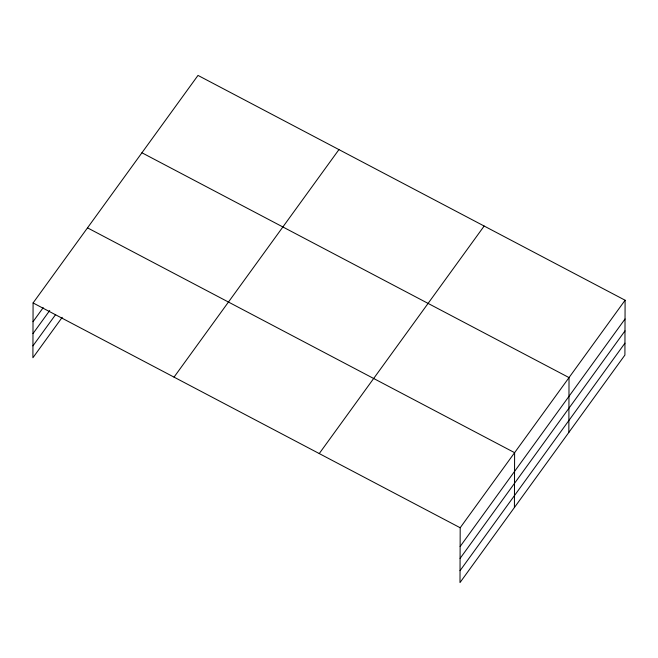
<?xml version="1.0" encoding="UTF-8"?>
<svg xmlns="http://www.w3.org/2000/svg" width="658" height="658" viewBox="0 0 658 658"><rect width="100%" height="100%" fill="white"/><g stroke="black" fill="none" stroke-linecap="round" stroke-linejoin="round"><path stroke-width="0.99" d="M625.1 300.229L460.189 527.757L460 582.585L624.911 355.057L625.1 300.229L198 75.415L33.089 302.943L32.9 357.771L62.206 317.337M514.416 507.507L514.614 452.679L87.514 227.857M568.841 432.421L569.03 377.593L141.931 152.771M33.023 321.704L43.189 307.673M32.982 333.606L49.728 310.502M32.941 345.869L55.667 314.516M174.033 377.133L338.944 149.605M319.245 453.568L484.156 226.039M460.123 546.527L625.034 318.99M460.082 558.428L624.993 330.892M460.041 570.683L624.952 343.155M33.089 302.943L460.189 527.757"/></g></svg>
